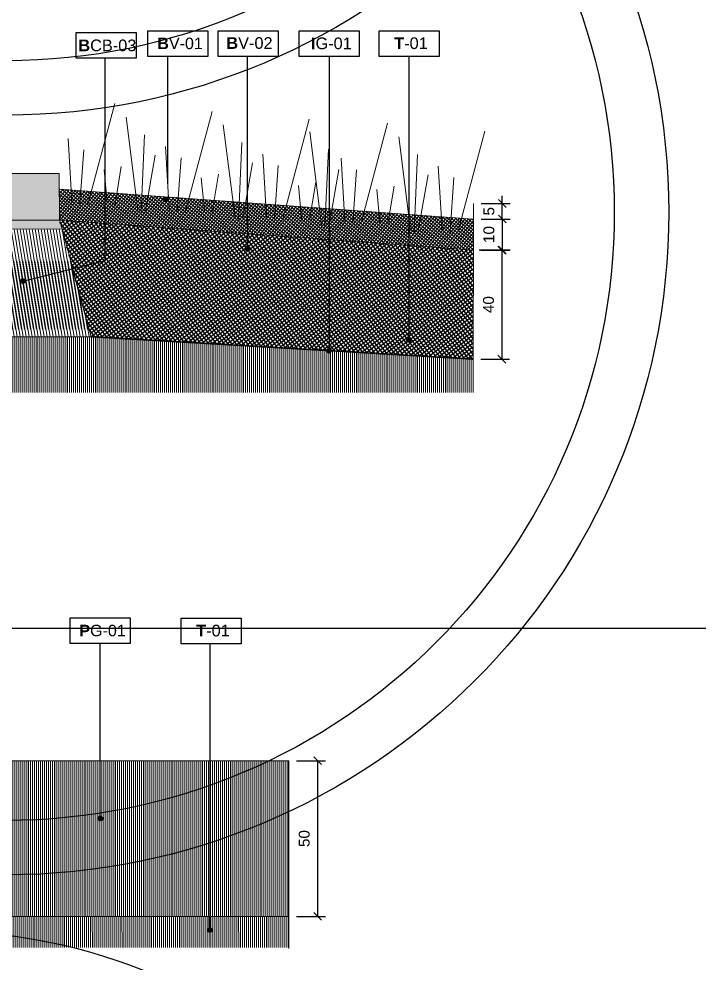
# Model space of a CAD drawing. Header units: metres. Extents: x -325 to 301, y -147 to 149.
# Drawn here: x 24.403 to 26.588, y 82.381 to 85.413 of the extents above; entities that cross this region are included whole.
import ezdxf

# ---------------------------------------------------------------- set-up
doc = ezdxf.new("R2010")
doc.units = ezdxf.units.M
doc.linetypes.add('ACAD_ISO03W100', pattern=[30, 12, -18])
doc.layers.get('Defpoints').update_dxf_attribs({"lineweight": 13})
for name, color, linetype, plot in [('-aux', 50, 'Continuous', False), ('-AUX-TWQ', 1, 'Continuous', False), ('-AUX_MON', 3, 'Continuous', False), ('-AUX_RIM', 2, 'Continuous', False)]:
    doc.layers.add(name, color=color, linetype=linetype, plot=plot)
doc.layers.add('0-TX-1_25', color=7, linetype='Continuous', true_color=0x3f4f7f)
doc.layers.add('3-TR-paviment fort', color=7, linetype='Continuous', true_color=0xd1d1d1)
for name, color, linetype in [('02-L-Geotextile', 32, 'Continuous'), ('A-KEYPLAN_HATCH', 7, 'Continuous'), ('A_TEXT_2', 7, 'Continuous'), ('EIT_3 TR terra vegetal', 45, 'Continuous')]:
    doc.layers.add(name, color=color, linetype=linetype)
for name, color, linetype, lineweight, true_color in [('03-TR-Paviment_01_Compacted Ground', 7, 'Continuous', 5, 0xc5a967), ('03-TR-Paviment_04_Dry Meadow', 7, 'Continuous', 5, 0xd8dd88), ('03-TR-Paviment_07_Precast Concrete Blocks', 7, 'Continuous', 5, 0xe7ddd0), ('3-TR tot_u', 7, 'Continuous', 5, 0x787878)]:
    doc.layers.add(name, color=color, linetype=linetype, lineweight=lineweight, true_color=true_color)
for name, color, linetype, lineweight in [('1-CM', 7, 'Continuous', 0), ('2-L-secció', 1, 'Continuous', 0), ('3-TR Formigó', 252, 'Continuous', 0), ('3-TR Seleccionat', 44, 'Continuous', 0), ('3-TR-recebo', 252, 'Continuous', 0)]:
    doc.layers.add(name, color=color, linetype=linetype, lineweight=lineweight)
doc.styles.add('Arial_4', font='arial.ttf', dxfattribs={"height": 1.8})
doc.styles.get("Standard").update_dxf_attribs({"font": 'arial.ttf'})
doc.dimstyles.new('ISO-25', dxfattribs={"dimtxt": 0.1, "dimasz": 0.1, "dimexe": 0.1, "dimexo": 0.1, "dimgap": 0.1, "dimtad": 1, "dimdec": 0, "dimlfac": 100, "dimzin": 9, "dimtxsty": 'Standard', "dimblk": 'OBLIQUE', "dimcen": 0.1, "dimadec": 0, "dimazin": 0, "dimtfac": 1, "dimtdec": 0, "dimtmove": 0, "dimatfit": 3, "dimldrblk": 'OBLIQUE', "dimfxl": 1, "dimarcsym": 0})

# ---------------------------------------------------------------- blocks, each defined once
blk = doc.blocks.new('hatch keyplan 2')
at = {"layer": 'A-KEYPLAN_HATCH'}
blk.add_lwpolyline([(0, 0.00548), (0.01287, 0.00548), (0.01287, 0), (0, 0)], close=True, dxfattribs=at)
blk = doc.blocks.new('hatch keyplan')
at = {"layer": 'A-KEYPLAN_HATCH'}
blk.add_blockref('hatch keyplan 2', (1.43058, 0.85215), dxfattribs=at)
blk = doc.blocks.new('B-CB03')
at = {"layer": 'A-KEYPLAN_HATCH'}
blk.add_blockref('hatch keyplan', (-1.43058, -0.85215), dxfattribs=at)
at = {"layer": 'A_TEXT_2', "insert": (-0.0008, 0.00398), "char_height": 0.0025, "attachment_point": 1}
blk.add_mtext_dynamic_manual_height_columns('\\pi0.00128;{\\fArial|b1|i0|c0|p34;B}CB-03', width=0.0145619, gutter_width=0.015, heights=[0], dxfattribs=at)
blk = doc.blocks.new('B-V01')
at = {"layer": 'A-KEYPLAN_HATCH'}
blk.add_blockref('hatch keyplan', (-1.43058, -0.85215), dxfattribs=at)
at = {"layer": 'A_TEXT_2', "lineweight": 211, "insert": (-0.00079, 0.00402), "char_height": 0.0024588, "attachment_point": 1, "line_spacing_factor": 0.938532, "style": 'Arial_4'}
blk.add_mtext_dynamic_manual_height_columns('\\pi0.00285;{\\fArial|b1|i0|c0|p34;B}V-01', width=0.0145619, gutter_width=0.015, heights=[0], dxfattribs=at)
blk = doc.blocks.new('B-V02')
at = {"layer": 'A-KEYPLAN_HATCH'}
blk.add_blockref('hatch keyplan', (-1.43058, -0.85215), dxfattribs=at)
at = {"layer": 'A_TEXT_2', "insert": (-0.0008, 0.00412), "char_height": 0.0025, "attachment_point": 1}
blk.add_mtext_dynamic_manual_height_columns('\\pi0.00255;{\\fArial|b1|i0|c0|p34;B}V-02', width=0.0145619, gutter_width=0.015, heights=[0], dxfattribs=at)
blk = doc.blocks.new('T-01')
at = {"layer": 'A-KEYPLAN_HATCH'}
blk.add_blockref('hatch keyplan', (-1.43058, -0.85215), dxfattribs=at)
at = {"layer": 'A_TEXT_2', "insert": (-0.0008, 0.00408), "char_height": 0.0025, "attachment_point": 1}
blk.add_mtext_dynamic_manual_height_columns('\\pi0.00405;{\\fArial|b1|i0|c0|p34;T}-01', width=0.0145619, gutter_width=0.015, heights=[0], dxfattribs=at)
blk = doc.blocks.new('POINT')
at = {"layer": '0-TX-1_25'}
h = blk.add_hatch(dxfattribs=at)
h.set_pattern_fill('ANGLE', color=256)
h.set_pattern_definition([(0, (-83.747, -12.726), (0, 6.985), [5.08, -1.905]), (90, (-83.747, -12.726), (-6.985, 4e-16), [5.08, -1.905])])
edge = h.paths.add_edge_path()
edge.add_arc((0, 0), 0.0075, 0, 360)
h = blk.add_hatch(color=256, dxfattribs=at)
h.dxf.hatch_style = 1
edge = h.paths.add_edge_path()
edge.add_arc((0, 0), 0.0075, 0, 360)
blk.add_circle((0, 0), 0.0075, dxfattribs=at)
blk = doc.blocks.new('_Oblique')
at = {"color": 0, "lineweight": -2}
blk.add_line((-0.5, -0.5), (0.5, 0.5), dxfattribs=at)
blk = doc.blocks.new('*D537')
at = {"layer": '0-TX-1_25', "color": 0, "lineweight": -2, "transparency": 16777216}
for p, q in [((25.8883, 84.7706), (25.9807, 84.7706)), ((25.9557, 84.7706), (25.9557, 84.6713)), ((25.8811, 84.6713), (25.9807, 84.6713))]:
    blk.add_line(p, q, dxfattribs=at)
at = {"layer": 'Defpoints', "color": 0, "transparency": 16777216}
for p in [(25.8633, 84.7706), (25.8561, 84.6713), (25.9557, 84.6713)]:
    blk.add_point(p, dxfattribs=at)
at = {"layer": '0-TX-1_25', "color": 0, "lineweight": -2, "transparency": 16777216, "xscale": 0.025, "yscale": 0.025, "zscale": 0.025}
for p, rotation in [((25.9557, 84.7706), 90), ((25.9557, 84.6713), 270)]:
    blk.add_blockref('_Oblique', p, dxfattribs=dict(at, rotation=rotation))
at = {"layer": '0-TX-1_25', "color": 0, "transparency": 16777216, "insert": (25.9128, 84.7209), "char_height": 0.035, "attachment_point": 5, "rotation": 90}
blk.add_mtext('10', dxfattribs=at)
blk = doc.blocks.new('*D538')
at = {"layer": '0-TX-1_25', "color": 0, "lineweight": -2, "transparency": 16777216}
for p, q in [((25.887, 84.6709), (25.9795, 84.6709)), ((25.9545, 84.6709), (25.9545, 84.3209)), ((25.887, 84.3209), (25.9795, 84.3209))]:
    blk.add_line(p, q, dxfattribs=at)
at = {"layer": 'Defpoints', "color": 0, "transparency": 16777216}
for p in [(25.862, 84.6709), (25.862, 84.3209), (25.9545, 84.3209)]:
    blk.add_point(p, dxfattribs=at)
at = {"layer": '0-TX-1_25', "color": 0, "lineweight": -2, "transparency": 16777216, "xscale": 0.025, "yscale": 0.025, "zscale": 0.025}
for p, rotation in [((25.9545, 84.6709), 90), ((25.9545, 84.3209), 270)]:
    blk.add_blockref('_Oblique', p, dxfattribs=dict(at, rotation=rotation))
at = {"layer": '0-TX-1_25', "color": 0, "transparency": 16777216, "insert": (25.9116, 84.4959), "char_height": 0.035, "attachment_point": 5, "rotation": 90}
blk.add_mtext('40', dxfattribs=at)
blk = doc.blocks.new('CHANNEL-PNS04')
at = {"layer": '03-TR-Paviment_07_Precast Concrete Blocks'}
h = blk.add_hatch(dxfattribs=at)
h.set_pattern_fill('DASH', color=256, scale=0.001075, angle=233.4325, style=0, double=1)
h.set_pattern_definition([(172.673133, (-14.4459543, -13.4691355), (-0.00382053085, -0.0029499811), [0.003413125, -0.003413125])])
h.paths.add_polyline_path([(0.9764, 0.2803), (0.9766, 0.1303), (0.3679, 0.1303), (0.3679, 0.2801)])
at = {"layer": '3-TR Formigó'}
h = blk.add_hatch(dxfattribs=at)
h.set_pattern_fill('ANSI31', color=256, scale=0.003, angle=234.1752, style=0)
h.set_pattern_definition([(279.17524, (-0.519049, -0.1198335), (0.00940313, 0.001518805), [])])
h.paths.add_polyline_path([(0.359, 0.1003), (0.359, 0.1702), (0.038, 0.1702), (-0.0479, -0.2199), (1.0721, -0.2199), (0.9852, 0.1027), (0.369, 0.1003)])
at = {"layer": '3-TR tot_u', "extrusion": (-4.31295e-06, -1.33293e-09, 1)}
h = blk.add_hatch(dxfattribs=at)
h.set_pattern_fill('AR-CONC', color=256, scale=9e-05, angle=90.2671)
h.set_pattern_definition([(140.267055, (-58.371156, -60.521562), (0.001358078, 0.0164031283), [0.0017145, -0.0188595]), (85.267055, (-58.371156, -60.521562), (-0.017180145, -0.0032520194), [0.0013716, -0.0150876526]), (190.7185, (-58.371043, -60.520196), (-0.0158220665, 0.013151109), [0.0014571008, -0.016028122]), (136.451255, (-58.375728, -60.521584), (0.003670054, 0.024414485), [0.00257175, -0.02828925]), (186.902613, (-58.375422, -60.51955), (-0.0223676974, 0.021262348), [0.002185652, -0.024042205]), (81.451206, (-58.375728, -60.521584), (-0.022367697, 0.021262348), [0.002057397, -0.022631376]), (111.267055, (-58.374596, -60.519292), (0.0091401675, 0.013688046), [0.0017145, -0.0188595]), (56.267055, (-58.374596, -60.519292), (-0.016602662, 0.0054848576), [0.0013716, -0.0150876]), (161.7185, (-58.373834, -60.518152), (-0.0074624946, 0.0191729035), [0.0014571008, -0.0160280944]), (127.767055, (-58.371156, -60.5215625), (-0.00761116647, 0.0002425015), [0, -0.01490472, 0, -0.0153162, 0, -0.01514475]), (97.767055, (-58.371156, -60.5215625), (-0.0090441838, 0.0059716798), [0, -0.00873252, 0, -0.01456182, 0, -0.00577215]), (57.767055, (-58.3711323, -60.52666), (0.0004587028, 0.01220542415), [0, -0.005715, 0, -0.0178308, 0, -0.0236601]), (47.767055, (-58.371122, -60.528946), (-0.0023504977, 0.0133208154), [0, -0.0074295, 0, -0.01184148, 0, -0.0168021])])
h.paths.add_polyline_path([(0.0381, 0.1705), (0.0434, 0.2001), (0.3534, 0.2001), (0.3534, 0.2801), (0.3679, 0.2801), (0.3679, 0.2002), (0.3679, 0.1303), (0.9766, 0.1303), (0.9852, 0.1027), (0.359, 0.1003), (0.359, 0.1702)])
at = {"layer": '3-TR-paviment fort'}
blk.add_hatch(color=256, dxfattribs=at).paths.add_polyline_path([(0.0434, 0.28), (0.0434, 0.2001), (0.3534, 0.2001), (0.3534, 0.2801)])
at = {"layer": '1-CM'}
for points in [[(0.0434, 0.2001), (0.3534, 0.2001), (0.3534, 0.2801), (0.0434, 0.28)], [(0.9764, 0.2803), (0.9766, 0.1303), (0.3679, 0.1303), (0.3679, 0.2801)]]:
    blk.add_lwpolyline(points, close=True, dxfattribs=at)
at = {"layer": '1-CM', "extrusion": (-4.31295e-06, -1.33293e-09, 1)}
for points, elevation in [([(0.038, 0.1702), (0.0434, 0.2001)], 0), ([(0.9852, 0.1027), (0.369, 0.1003), (0.359, 0.1003), (0.359, 0.1702)], 0.0057), ([(0.9852, 0.1027), (0.9765, 0.1326)], 0.0057)]:
    blk.add_lwpolyline(points, dxfattribs=dict(at, elevation=elevation))
at = {"layer": '1-CM'}
for points in [[(0.0479, 0.2001), (0.3534, 0.2001)], [(0.038, 0.1702), (0.3479, 0.1701)]]:
    blk.add_lwpolyline(points, dxfattribs=at)
at = {"layer": '1-CM', "elevation": 0.0057}
for points in [[(0.359, 0.1702), (0.038, 0.1702), (-0.0479, -0.2199)], [(1.0721, -0.2199), (0.9852, 0.1027)]]:
    blk.add_lwpolyline(points, dxfattribs=at)
blk = doc.blocks.new('*D539')
at = {"layer": '0-TX-1_25', "color": 0, "lineweight": -2, "transparency": 16777216}
for p, q in [((25.9557, 84.8206), (25.9557, 84.8456)), ((25.8884, 84.8206), (25.9807, 84.8206)), ((25.9557, 84.7706), (25.9557, 84.8206)), ((25.8883, 84.7706), (25.9807, 84.7706)), ((25.9557, 84.7706), (25.9557, 84.7456))]:
    blk.add_line(p, q, dxfattribs=at)
at = {"layer": 'Defpoints', "color": 0, "transparency": 16777216}
for p in [(25.8634, 84.8206), (25.9557, 84.8206), (25.8633, 84.7706)]:
    blk.add_point(p, dxfattribs=at)
at = {"layer": '0-TX-1_25', "color": 0, "lineweight": -2, "transparency": 16777216, "xscale": 0.025, "yscale": 0.025, "zscale": 0.025}
for p, rotation in [((25.9557, 84.8206), 270), ((25.9557, 84.7706), 90)]:
    blk.add_blockref('_Oblique', p, dxfattribs=dict(at, rotation=rotation))
at = {"layer": '0-TX-1_25', "color": 0, "transparency": 16777216, "insert": (25.9129, 84.7956), "char_height": 0.035, "attachment_point": 5, "rotation": 90}
blk.add_mtext('5', dxfattribs=at)
blk = doc.blocks.new('PG01')
at = {"layer": 'A-KEYPLAN_HATCH'}
blk.add_blockref('hatch keyplan', (-1.42958, -0.85215), dxfattribs=at)
at = {"layer": 'A-KEYPLAN_HATCH', "insert": (0.00021, 0.00402), "char_height": 0.0024588, "attachment_point": 1, "line_spacing_factor": 0.938532, "style": 'Arial_4'}
blk.add_mtext_dynamic_manual_height_columns('\\pi0.00276;{\\fArial|b1|i0|c0|p34;P}G-01', width=0.0145619, gutter_width=0.015, heights=[0], dxfattribs=at)
blk = doc.blocks.new('*D1027')
at = {"layer": '0-TX-1_25', "color": 0, "lineweight": -2, "transparency": 16777216}
for p, q in [((25.295, 83.0314), (25.3877, 83.0314)), ((25.3627, 83.0314), (25.3627, 82.5314)), ((25.295, 82.5314), (25.3877, 82.5314))]:
    blk.add_line(p, q, dxfattribs=at)
at = {"layer": 'Defpoints', "color": 0, "transparency": 16777216}
for p in [(25.27, 83.0314), (25.27, 82.5314), (25.3627, 82.5314)]:
    blk.add_point(p, dxfattribs=at)
at = {"layer": '0-TX-1_25', "color": 0, "lineweight": -2, "transparency": 16777216, "xscale": 0.025, "yscale": 0.025, "zscale": 0.025}
for p, rotation in [((25.3627, 83.0314), 90), ((25.3627, 82.5314), 270)]:
    blk.add_blockref('_Oblique', p, dxfattribs=dict(at, rotation=rotation))
at = {"layer": '0-TX-1_25', "color": 0, "transparency": 16777216, "insert": (25.3198, 82.7814), "char_height": 0.035, "attachment_point": 5, "rotation": 90}
blk.add_mtext('50', dxfattribs=at)
blk = doc.blocks.new('IG01')
at = {"layer": 'A-KEYPLAN_HATCH', "xscale": 10, "yscale": 10, "zscale": 10}
blk.add_blockref('hatch keyplan', (-14.3058, -8.5215), dxfattribs=at)
at = {"layer": 'A_TEXT_2', "insert": (-0.008, 0.0405), "char_height": 0.025, "attachment_point": 1}
blk.add_mtext_dynamic_manual_height_columns('\\pi0.03354;{\\fArial|b1|i0|c0|p34;I}G-01', width=0.145619, gutter_width=0.15, heights=[0], dxfattribs=at)

msp = doc.modelspace()

# ---------------------------------------------------------------- hatches: boundary and pattern name
at = {"layer": '03-TR-Paviment_01_Compacted Ground'}
h = msp.add_hatch(dxfattribs=at)
h.set_pattern_fill('ANSI31', color=256, scale=0.002, angle=225, style=0)
h.paths.add_polyline_path([(25.0172, 83.0314), (24.2246, 83.0314), (24.2246, 82.8366), (24.1454, 82.8014), (24.1577, 82.7514), (24.2119, 82.5314), (25.0172, 82.5314)])
h = msp.add_hatch(dxfattribs=at)
h.set_pattern_fill('ANSI31', color=256, scale=0.002, angle=225, style=0)
h.paths.add_polyline_path([(25.27, 83.0314), (25.0172, 83.0314), (25.0172, 82.5314), (25.27, 82.5314)])
at = {"layer": '3-TR Formigó'}
h = msp.add_hatch(dxfattribs=at)
h.set_pattern_fill('ANSI31', color=256, scale=0.003, angle=234.1746, style=0)
h.set_pattern_definition([(279.1746, (24.126937, 84.636311), (0.00940315, 0.0015187), [])])
h.paths.add_polyline_path([(23.5568, 84.6364), (24.5686, 84.6364), (24.6354, 84.3929), (23.504, 84.3929)])
at = {"layer": '3-TR Seleccionat'}
h = msp.add_hatch(dxfattribs=at)
h.set_pattern_fill('ANSI31', color=256, scale=0.002, angle=225, style=0)
h.set_pattern_definition([(270, (-16.079925, -8.3785676), (0.00635, -9e-19), [])])
h.paths.add_polyline_path([(22.862, 84.3927), (22.862, 84.2141), (25.862, 84.2141), (25.862, 84.3209), (24.6354, 84.3929), (24.1563, 84.3929)])
h = msp.add_hatch(dxfattribs=at)
h.set_pattern_fill('ANSI31', color=256, scale=0.002, angle=225, style=0)
h.set_pattern_definition([(270, (441100.312943, -650754.035), (-0.00635, -2e-18), [])])
h.paths.add_polyline_path([(22.7721, 82.5533), (22.772, 82.4314), (25.272, 82.4314), (25.27, 82.5314), (24.2119, 82.5314), (23.9697, 82.5539)])
at = {"layer": '3-TR-recebo'}
h = msp.add_hatch(dxfattribs=at)
h.set_pattern_fill('_USER', color=256, scale=0.008, angle=229.8686, style=0, double=1, pattern_type=0)
h.set_pattern_definition([(229.86858, (22.9408515, 85.618276), (0.006116544, -0.005156344), []), (319.86858, (22.9408515, 85.618276), (0.005156344, 0.006116544), [])])
h.paths.add_polyline_path([(24.5334, 84.829), (24.5335, 84.7667), (24.972, 84.7347), (25.862, 84.6715), (25.862, 84.7707), (25.6637, 84.785), (24.9966, 84.8332), (24.5333, 84.8667)])
at = {"layer": 'EIT_3 TR terra vegetal'}
h = msp.add_hatch(dxfattribs=at)
h.set_pattern_fill('_USER', color=256, scale=0.01, angle=36.7372, style=0, double=1, pattern_type=0)
h.set_pattern_definition([(36.73715769407, (1075405.140049, 4486409.713789), (-0.005981449920947, 0.008013879013512), []), (126.73715769407, (1075405.140049, 4486409.713789), (-0.008013879013512, -0.005981449920947), [])])
h.paths.add_polyline_path([(25.862, 84.3209), (25.862, 84.6709), (24.5335, 84.7667), (24.6354, 84.3929)])

# ---------------------------------------------------------------- linework, layer by layer
at = {"layer": '-aux'}
msp.add_lwpolyline([(12.2345, 83.4567), (142.2345, 83.4567)], dxfattribs=at)
at = {"layer": '-AUX-TWQ'}
for radius in [2.1279, 1.9532]:
    msp.add_circle((24.3624, 84.7927), radius, dxfattribs=at)
at = {"layer": '-AUX_MON'}
msp.add_circle((24.1383, 80.6899), 1.7958, dxfattribs=at)
at = {"layer": '-AUX_RIM'}
for radius in [2.1279, 1.9532]:
    msp.add_circle((24.3624, 87.2322), radius, dxfattribs=at)
at = {"layer": '0-TX-1_25'}
for points in [[(24.8816, 84.8838), (24.8816, 85.2928)], [(25.1378, 84.6765), (25.1378, 85.2928)], [(25.3997, 85.2928), (25.3996, 84.348)], [(25.6566, 84.3825), (25.6566, 85.2928)], [(24.4163, 84.5713), (24.6806, 84.6373), (24.6806, 85.2872)], [(24.6648, 82.8462), (24.6648, 83.4075)], [(25.0172, 82.4874), (25.0172, 83.4068)]]:
    msp.add_lwpolyline(points, dxfattribs=at)
at = {"layer": '02-L-Geotextile', "linetype": 'ACAD_ISO03W100', "ltscale": 0.002, "const_width": 0.005}
msp.add_lwpolyline([(24.6354, 84.3929), (25.862, 84.3209)], dxfattribs=at)
at = {"layer": '03-TR-Paviment_04_Dry Meadow'}
for points in [[(24.7112, 85.1413), (24.625, 84.8172)], [(25.0237, 85.1158), (24.9375, 84.7917)], [(24.7475, 85.0977), (24.7852, 84.7989)], [(25.336, 85.091), (25.2498, 84.767)], [(25.5873, 85.078), (25.5011, 84.7539)], [(25.0598, 85.073), (25.0975, 84.7742)], [(25.3376, 85.051), (25.3752, 84.7522)], [(25.8997, 85.0525), (25.8135, 84.7284)], [(24.5619, 85.029), (24.5739, 84.8271)], [(24.8073, 85.0413), (24.7963, 84.794)], [(25.1196, 85.0166), (25.1085, 84.7692)], [(25.6236, 85.0344), (25.6612, 84.7356)], [(24.6117, 84.9925), (24.5996, 84.8199)], [(24.8743, 85.0035), (24.8863, 84.8016)], [(25.3973, 84.9946), (25.3863, 84.7473)], [(24.8413, 84.9761), (24.81, 84.7972)], [(24.9242, 84.9669), (24.9121, 84.7944)], [(25.1866, 84.9788), (25.1986, 84.7768)], [(25.4379, 84.9658), (25.4499, 84.7638)], [(25.6833, 84.978), (25.6723, 84.7307)], [(24.6768, 84.9288), (24.6868, 84.8243)], [(24.7322, 84.9399), (24.7122, 84.8187)], [(25.1536, 84.9513), (25.1223, 84.7724)], [(25.2365, 84.9422), (25.2244, 84.7697)], [(25.4313, 84.9294), (25.4, 84.7505)], [(25.4878, 84.9292), (25.4756, 84.7566)], [(25.7504, 84.9402), (25.7623, 84.7383)], [(24.9892, 84.9033), (24.9992, 84.7988)], [(25.0446, 84.9143), (25.0246, 84.7932)], [(25.7174, 84.9128), (25.686, 84.7339)], [(25.8002, 84.9037), (25.7881, 84.7311)], [(25.3015, 84.8786), (25.3115, 84.774)], [(25.3569, 84.8896), (25.3369, 84.7684)], [(25.5528, 84.8655), (25.5628, 84.761)], [(25.6082, 84.8766), (25.5882, 84.7554)]]:
    msp.add_lwpolyline(points, dxfattribs=at)
at = {"layer": '1-CM'}
for points in [[(25.862, 84.6709), (24.5335, 84.7667), (24.5334, 84.829), (24.5333, 84.8667), (25.862, 84.7707)], [(23.504, 84.3929), (24.6354, 84.3929)], [(24.6354, 84.3929), (25.862, 84.3209)], [(24.6354, 84.3929), (25.862, 84.3209)], [(24.1374, 83.0314), (25.27, 83.0314)], [(25.27, 82.5314), (24.2119, 82.5314)]]:
    msp.add_lwpolyline(points, dxfattribs=at)
at = {"layer": '1-CM', "elevation": 0.0057}
msp.add_lwpolyline([(24.6354, 84.3929), (24.5686, 84.6364)], dxfattribs=at)
at = {"layer": '2-L-secció'}
for p, q in [((25.8634, 84.8206), (25.862, 84.2252)), ((25.27, 83.0314), (25.27, 82.4287))]:
    msp.add_line(p, q, dxfattribs=at)

# ---------------------------------------------------------------- block references
at = {"layer": '0-TX-1_25', "xscale": 15, "yscale": 15, "zscale": 15}
for name, p in [('B-CB03', (24.5872, 85.2873)), ('B-V01', (24.8172, 85.2928)), ('B-V02', (25.0435, 85.2928)), ('T-01', (25.56, 85.2928)), ('T-01', (24.9242, 83.4068))]:
    msp.add_blockref(name, p, dxfattribs=at)
at = {"layer": '0-TX-1_25', "rotation": 351.7371576940682}
msp.add_blockref('POINT', (24.8732, 84.8341), dxfattribs=at)
at = {"layer": '0-TX-1_25'}
for p in [(25.1378, 84.6765), (24.4163, 84.5713), (25.6566, 84.3825), (25.3996, 84.348), (24.6648, 82.8462), (25.0172, 82.4874)]:
    msp.add_blockref('POINT', p, dxfattribs=at)
at = {"layer": '1-CM', "xscale": 1.5, "yscale": 1.5, "zscale": 1.5}
msp.add_blockref('IG01', (25.3031, 85.2928), dxfattribs=at)
at = {"layer": '1-CM', "extrusion": (4.31295e-06, 1.2847e-09, 1), "rotation": 359.9993593738585}
msp.add_blockref('CHANNEL-PNS04', (23.5569, 84.6364, 0.0001), dxfattribs=at)
at = {"layer": 'A-KEYPLAN_HATCH', "xscale": 14.99999999999007, "yscale": 14.99999999999007, "zscale": 14.99999999999007}
msp.add_blockref('PG01', (24.5532, 83.4075), dxfattribs=at)

# ---------------------------------------------------------------- dimensions: what is measured, and where the dimension line sits
at = {"layer": '0-TX-1_25'}
dim = msp.add_linear_dim(base=(25.9557, 84.8206), p1=(25.8633, 84.7706), p2=(25.8634, 84.8206), angle=90, dimstyle='ISO-25', override={"dimtxt": 0.035, "dimasz": 0.025, "dimexe": 0.025, "dimexo": 0.025, "dimgap": 0.025, "dimblk1": 'Oblique', "dimblk2": 'Oblique', "dimsah": 1, "dimfxl": 0.1, "dimfxlon": 1, "dimarcsym": 1}, dxfattribs=at)
dim.commit()
dim.dimension.update_dxf_attribs({"geometry": '*D539', "text_midpoint": (25.9557, 84.7956), "dimtype": 160})
for base, p1, p2, picture, middle in [((25.9557, 84.6713), (25.8633, 84.7706), (25.8561, 84.6713), '*D537', (25.9128, 84.7209)), ((25.3627, 82.5314), (25.27, 83.0314), (25.27, 82.5314), '*D1027', (25.3198, 82.7814))]:
    dim = msp.add_linear_dim(base=base, p1=p1, p2=p2, angle=90, dimstyle='ISO-25', override={"dimtxt": 0.035, "dimasz": 0.025, "dimexe": 0.025, "dimexo": 0.025, "dimgap": 0.025, "dimblk1": 'Oblique', "dimblk2": 'Oblique', "dimsah": 1, "dimfxl": 0.1, "dimfxlon": 1, "dimarcsym": 1}, dxfattribs=at)
    dim.commit()
    dim.dimension.update_dxf_attribs({"geometry": picture, "text_midpoint": middle})
dim = msp.add_linear_dim(base=(25.9545, 84.3209), p1=(25.862, 84.6709), p2=(25.862, 84.3209), angle=90, text='40', dimstyle='ISO-25', override={"dimtxt": 0.035, "dimasz": 0.025, "dimexe": 0.025, "dimexo": 0.025, "dimgap": 0.025, "dimblk1": 'Oblique', "dimblk2": 'Oblique', "dimsah": 1, "dimfxl": 0.1, "dimfxlon": 1, "dimarcsym": 1}, dxfattribs=at)
dim.commit()
dim.dimension.update_dxf_attribs({"geometry": '*D538', "text_midpoint": (25.9116, 84.4959)})

doc.saveas('drawing.dxf')
